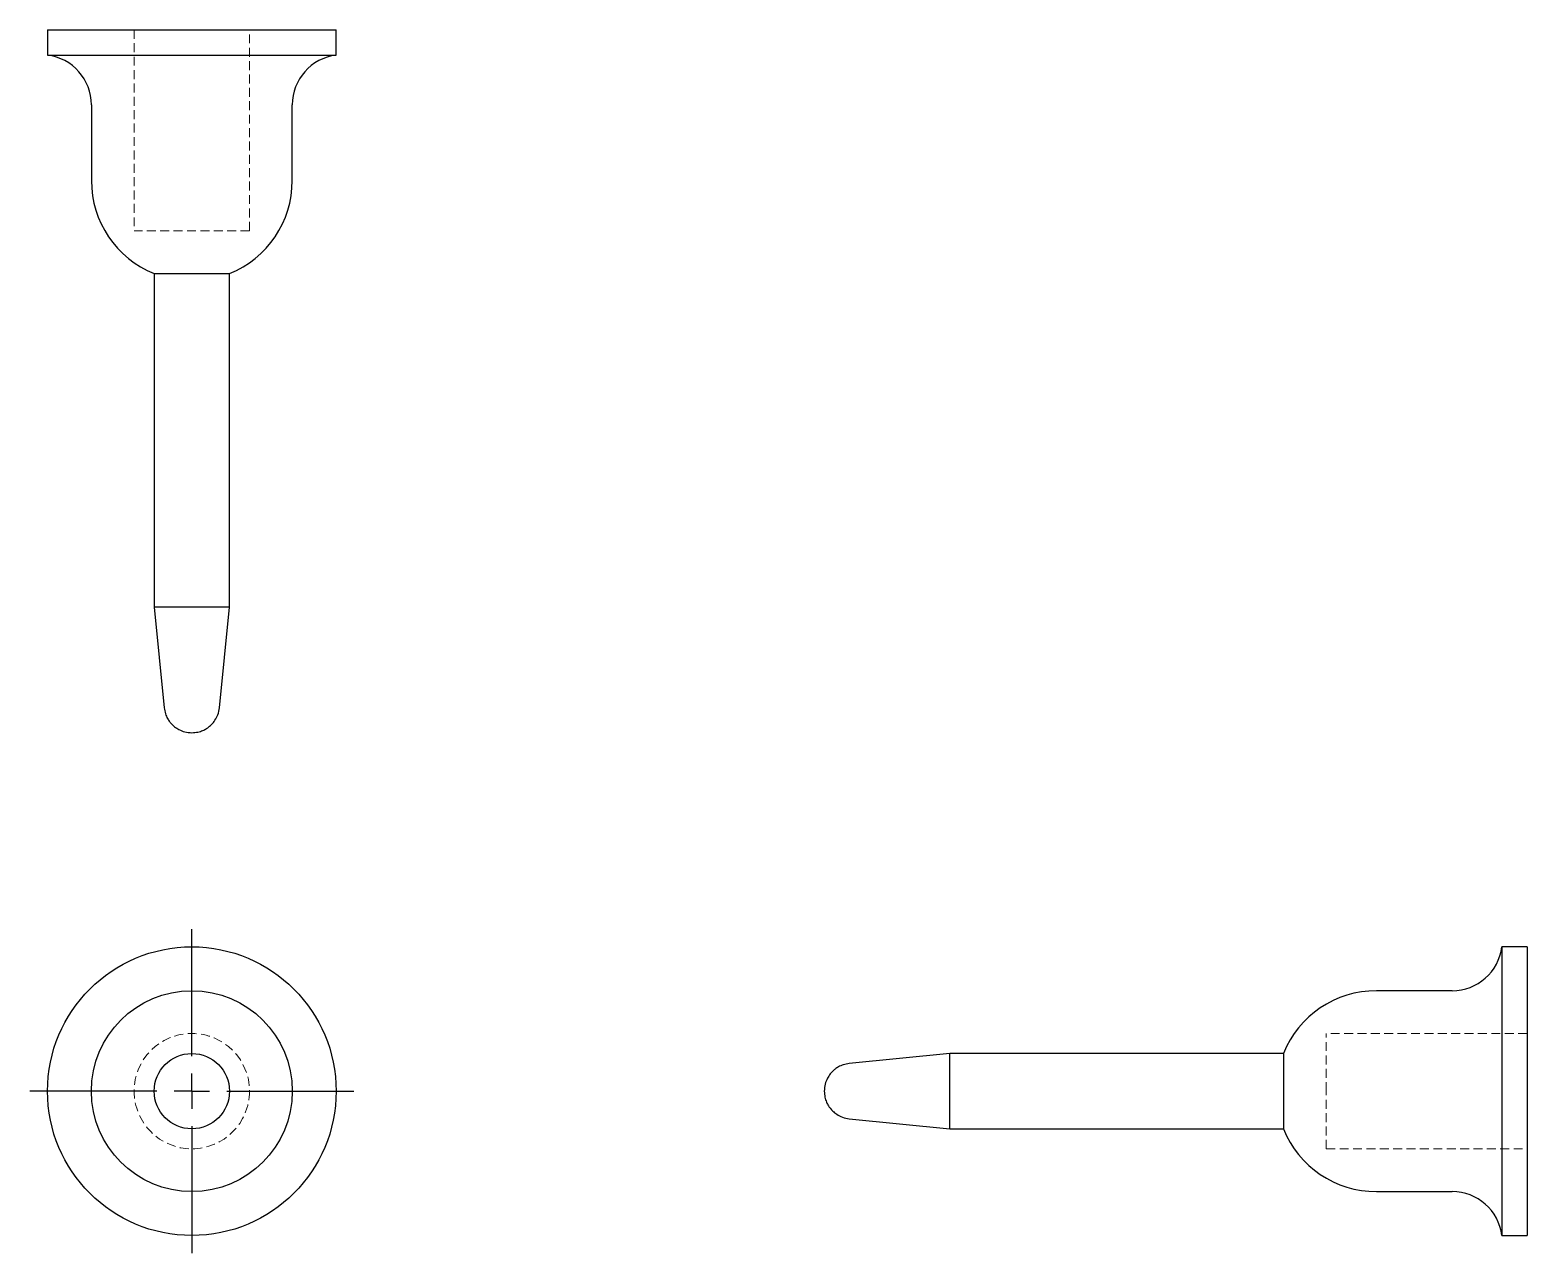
# Model space of a CAD drawing. Header units: millimetres. Extents: x 60 to 273, y 34 to 208.
import ezdxf

# ---------------------------------------------------------------- set-up
doc = ezdxf.new("R2010")
doc.units = ezdxf.units.MM
doc.linetypes.add('HIDDEN', pattern=[1.905, 1.27, -0.635])
doc.layers.add('10', color=7, linetype='Continuous')

# ---------------------------------------------------------------- blocks, each defined once
blk = doc.blocks.new('SW_CENTERMARKSYMBOL_0')
at = {"layer": '10', "color": 0}
for p, q in [((0, 5), (0, 23.04)), ((0, 0), (0, 2.5)), ((-5, 0), (-23.04, 0)), ((0, 0), (-2.5, 0)), ((0, 0), (0, -2.5)), ((0, 0), (2.5, 0)), ((5, 0), (23.04, 0)), ((0, -5), (0, -23.04))]:
    blk.add_line(p, q, dxfattribs=at)

msp = doc.modelspace()

# ---------------------------------------------------------------- linework, layer by layer
at = {"color": 7, "linetype": 'Continuous', "lineweight": 25}
for p, q in [((62.46, 208), (62.46, 204.43)), ((62.46, 208), (103.54, 208)), ((103.54, 204.43), (103.54, 208)), ((62.46, 204.43), (103.54, 204.43)), ((68.71, 197.34), (68.71, 186.57)), ((97.29, 186.57), (97.29, 197.34)), ((77.64, 173.33), (77.64, 125.86)), ((77.64, 173.33), (88.36, 173.33)), ((88.36, 125.86), (88.36, 173.33)), ((77.64, 125.86), (79.07, 111.55)), ((88.36, 125.86), (77.64, 125.86)), ((86.93, 111.55), (88.36, 125.86)), ((82.99, 108), (83.01, 108)), ((273, 77.54), (269.43, 77.54)), ((269.43, 77.54), (269.43, 57)), ((273, 77.54), (273, 57)), ((262.34, 71.29), (251.57, 71.29)), ((190.86, 62.36), (176.55, 60.93)), ((238.33, 62.36), (190.86, 62.36)), ((190.86, 57), (190.86, 62.36)), ((238.33, 62.36), (238.33, 57)), ((173, 57.01), (173, 57)), ((173, 57), (173, 56.99)), ((190.86, 51.64), (190.86, 57)), ((238.33, 57), (238.33, 51.64)), ((269.43, 57), (269.43, 36.46)), ((273, 57), (273, 36.46)), ((176.55, 53.07), (190.86, 51.64)), ((190.86, 51.64), (238.33, 51.64)), ((251.57, 42.71), (262.34, 42.71)), ((269.43, 36.46), (273, 36.46))]:
    msp.add_line(p, q, dxfattribs=at)
at = {"color": 7, "linetype": 'HIDDEN', "lineweight": 18}
for p, q in [((74.79, 208), (74.79, 179.43)), ((91.21, 179.43), (91.21, 208)), ((91.21, 179.43), (74.79, 179.43)), ((244.43, 57), (244.43, 65.21)), ((273, 65.21), (244.43, 65.21)), ((244.43, 48.79), (244.43, 57)), ((244.43, 48.79), (273, 48.79))]:
    msp.add_line(p, q, dxfattribs=at)
at = {"color": 7, "linetype": 'Continuous', "lineweight": 25}
for radius in [20.54, 14.29, 5.36]:
    msp.add_circle((83, 57), radius, dxfattribs=at)
at = {"color": 7, "linetype": 'HIDDEN', "lineweight": 18}
msp.add_circle((83, 57), 8.21, dxfattribs=at)
at = {"color": 7, "linetype": 'Continuous', "lineweight": 25}
for centre, radius, start, end in [((61.57, 197.34), 7.14, 0, 82.8192), ((104.43, 197.34), 7.14, 97.1808, 180), ((83, 186.57), 14.29, 180, 247.9757), ((83, 186.57), 14.29, 292.0243, 0), ((262.34, 78.43), 7.14, 270, 352.8192), ((251.57, 57), 14.29, 90, 157.9757), ((251.57, 57), 14.29, 202.0243, 270), ((262.34, 35.57), 7.14, 7.1808, 90)]:
    msp.add_arc(centre, radius, start, end, dxfattribs=at)
for points in [[(79.07, 111.55), (79.12, 111.26), (79.21, 110.73), (79.51, 110.06), (79.83, 109.58), (80.16, 109.18), (80.59, 108.8), (81.2, 108.4), (82.02, 108.07), (82.66, 108.02), (82.99, 108)], [(83.01, 108), (83.3, 108.02), (83.83, 108.05), (84.53, 108.29), (85.04, 108.55), (85.47, 108.85), (85.89, 109.23), (86.34, 109.8), (86.76, 110.59), (86.87, 111.21), (86.93, 111.55)], [(176.55, 60.93), (176.26, 60.88), (175.73, 60.79), (175.06, 60.49), (174.58, 60.17), (174.18, 59.84), (173.8, 59.41), (173.4, 58.8), (173.07, 57.98), (173.02, 57.34), (173, 57.01)], [(173, 56.99), (173.02, 56.7), (173.05, 56.17), (173.29, 55.47), (173.55, 54.96), (173.85, 54.53), (174.23, 54.11), (174.8, 53.66), (175.59, 53.24), (176.21, 53.13), (176.55, 53.07)]]:
    msp.add_open_spline(points, degree=3, knots=[0, 0, 0, 0, 0.149784, 0.277253, 0.376706, 0.450374, 0.545118, 0.671426, 0.82555, 1, 1, 1, 1], dxfattribs=at)

# ---------------------------------------------------------------- block references
at = {"layer": '10'}
msp.add_blockref('SW_CENTERMARKSYMBOL_0', (83, 57), dxfattribs=at)

doc.saveas('drawing.dxf')
